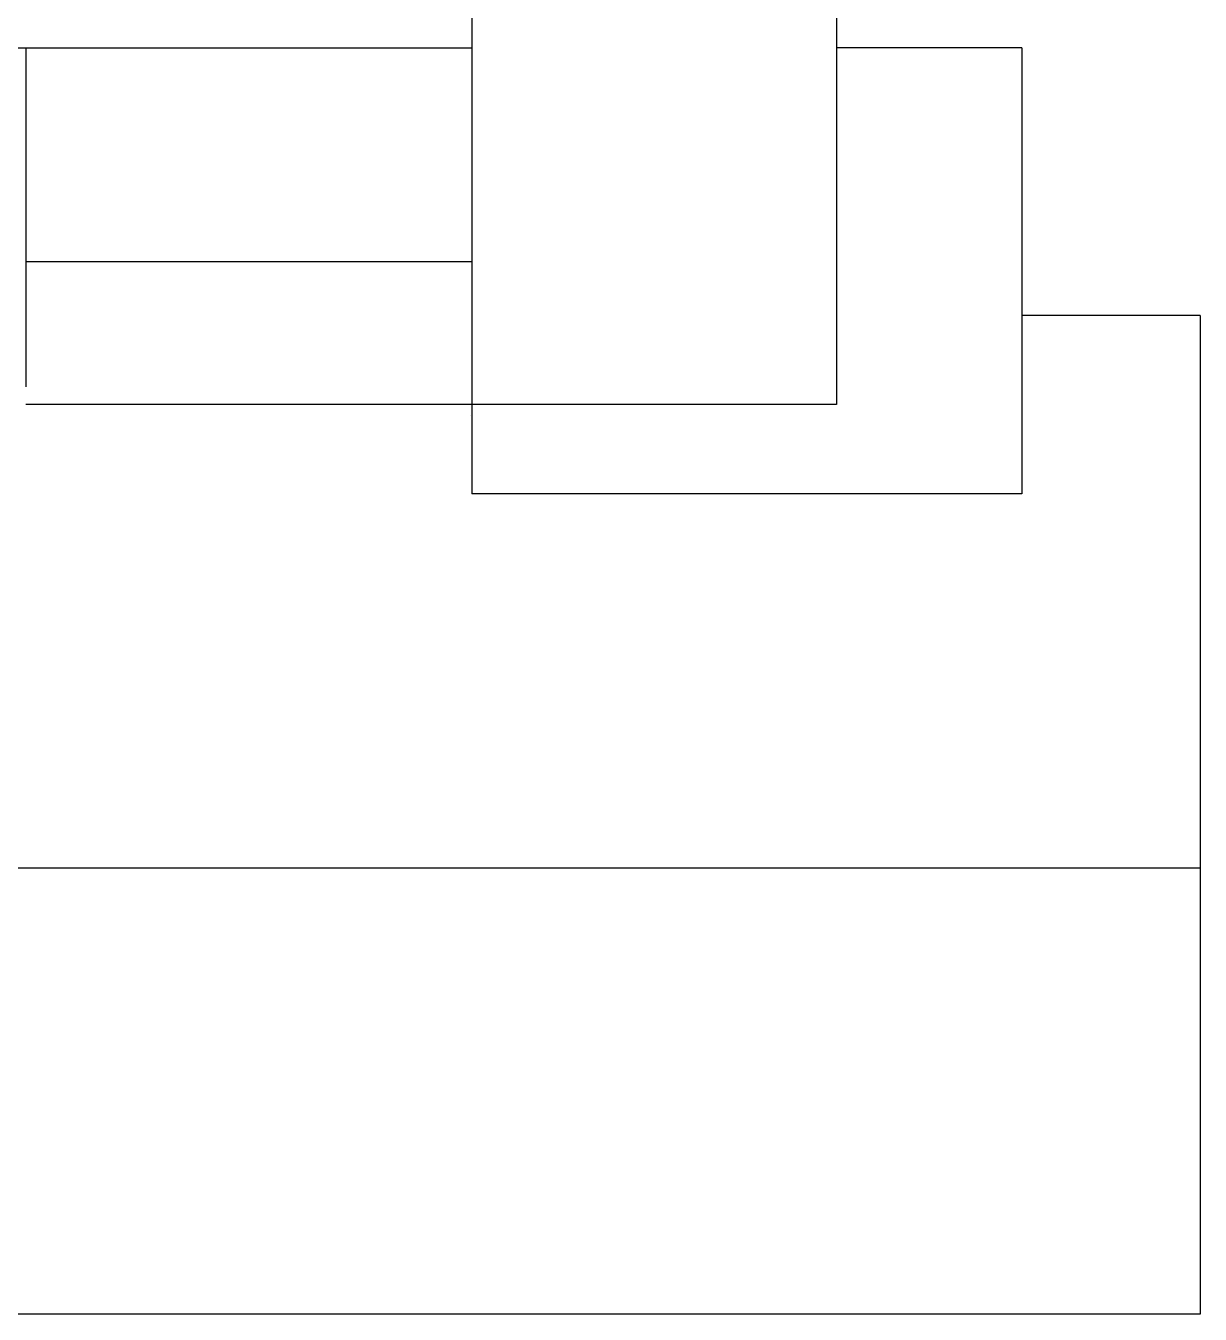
# Model space of a CAD drawing. Header units: millimetres. Extents: x 2 to 5882, y 1831 to 3462.
# Drawn here: x 708.075 to 711.367, y 2594.251 to 2597.863 of the extents above; entities that cross this region are included whole.
import ezdxf

# ---------------------------------------------------------------- set-up
doc = ezdxf.new("R2010")
doc.units = ezdxf.units.MM

msp = doc.modelspace()

# ---------------------------------------------------------------- linework, layer by layer
for p, q in [((710.34814, 2599.05076), (710.34814, 2596.80076)), ((709.32536, 2598.23475), (709.32536, 2596.55076)), ((690.57536, 2597.80076), (709.32536, 2597.80076)), ((708.07536, 2597.80076), (708.07536, 2597.60076)), ((708.07536, 2597.80076), (708.07536, 2597.20076)), ((709.32536, 2597.80076), (709.32536, 2596.55076)), ((710.86717, 2597.80076), (710.34814, 2597.80076)), ((710.86717, 2597.80076), (710.34814, 2597.80076)), ((710.86717, 2597.80076), (710.86717, 2596.55076)), ((708.07536, 2597.60076), (708.07536, 2597.40076)), ((708.07536, 2597.40076), (708.07536, 2596.85076)), ((709.32536, 2597.20076), (708.07536, 2597.20076)), ((711.36717, 2597.05076), (710.86717, 2597.05076)), ((711.36717, 2597.05076), (711.36717, 2595.50076)), ((711.36717, 2597.05076), (711.36717, 2595.50076)), ((709.32536, 2596.80076), (708.07536, 2596.80076)), ((710.34814, 2596.80076), (709.32536, 2596.80076)), ((709.32147, 2596.771), (709.32147, 2596.771)), ((710.86717, 2596.55076), (709.32536, 2596.55076)), ((711.36717, 2595.50076), (688.91459, 2595.50076)), ((711.36717, 2595.50076), (711.36717, 2594.25076)), ((711.36717, 2594.25076), (688.91459, 2594.25076))]:
    msp.add_line(p, q)
at = {"linetype": 'Continuous'}
msp.add_line((709.32536, 2596.70076), (709.32536, 2596.70076), dxfattribs=at)

doc.saveas('drawing.dxf')
